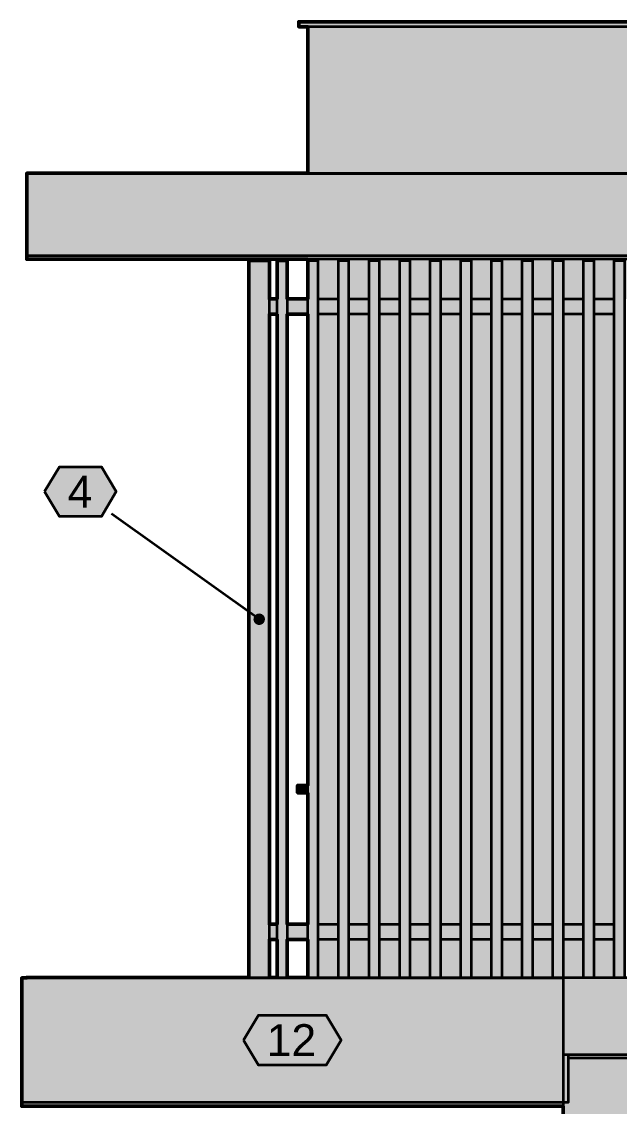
# Model space of a CAD drawing. Header units: metres. Extents: x -13 to 135, y -1 to 10.
# Drawn here: x -10.548 to -8.207, y 5.647 to 9.896 of the extents above; entities that cross this region are included whole.
import ezdxf

# ---------------------------------------------------------------- set-up
doc = ezdxf.new("R2010")
doc.units = ezdxf.units.M
doc.layers.add('A-ELEWACJE', color=7, linetype='Continuous', lineweight=35)
doc.layers.add('A-OPISY', color=2, linetype='Continuous', lineweight=25)
doc.styles.add('PL_ARIAL', font='arial.ttf')

msp = doc.modelspace()

# ---------------------------------------------------------------- hatches: boundary and pattern name
at = {"layer": 'A-ELEWACJE', "true_color": 0x75787b}
for points in [[(-9.4625, 9.896), (4.1975, 9.896), (4.1975, 9.876), (-9.4625, 9.876)], [(-9.4675, 6.875), (-9.4675, 6.904), (-9.4275, 6.904), (-9.4275, 6.875)]]:
    msp.add_hatch(color=7, dxfattribs=at).paths.add_polyline_path(points)
at = {"layer": 'A-ELEWACJE', "true_color": 0x606060}
for points in [[(-9.4275, 9.876), (-8.1275, 9.876), (-5.1275, 9.876), (-4.0275, 9.876), (-2.8275, 9.876), (0.8725, 9.876), (3.2725, 9.876), (4.1625, 9.876), (4.1625, 9.302), (-9.4275, 9.302)], [(-9.4275, 8.965), (4.1625, 8.965), (4.1625, 8.96), (4.1325, 8.96), (4.1325, 8.81), (4.0525, 8.81), (4.0525, 8.96), (4.0125, 8.96), (4.0125, 8.81), (3.9325, 8.81), (3.9325, 8.96), (3.8925, 8.96), (3.8925, 8.81), (3.8125, 8.81), (3.8125, 8.96), (3.7725, 8.96), (3.7725, 8.81), (3.6925, 8.81), (3.6925, 8.96), (3.6525, 8.96), (3.6525, 8.81), (3.5725, 8.81), (3.5725, 8.96), (3.5325, 8.96), (3.5325, 8.81), (3.4525, 8.81), (3.4525, 8.96), (3.4125, 8.96), (3.4125, 8.81), (3.3325, 8.81), (3.3325, 8.96), (3.2925, 8.96), (3.2925, 8.81), (3.2605, 8.81), (3.2605, 8.888), (3.2125, 8.888), (3.2125, 8.96), (3.1725, 8.96), (3.1725, 8.888), (3.0925, 8.888), (3.0925, 8.96), (3.0525, 8.96), (3.0525, 8.888), (2.9725, 8.888), (2.9725, 8.96), (2.9325, 8.96), (2.9325, 8.888), (2.8525, 8.888), (2.8525, 8.96), (2.8125, 8.96), (2.8125, 8.888), (2.7325, 8.888), (2.7325, 8.96), (2.6925, 8.96), (2.6925, 8.888), (2.6125, 8.888), (2.6125, 8.96), (2.5725, 8.96), (2.5725, 8.888), (2.4925, 8.888), (2.4925, 8.96), (2.4525, 8.96), (2.4525, 8.888), (2.3725, 8.888), (2.3725, 8.96), (2.3325, 8.96), (2.3325, 8.888), (2.2525, 8.888), (2.2525, 8.96), (2.2125, 8.96), (2.2125, 8.888), (2.1325, 8.888), (2.1325, 8.96), (2.0925, 8.96), (2.0925, 8.888), (2.0125, 8.888), (2.0125, 8.96), (1.9725, 8.96), (1.9725, 8.888), (1.8925, 8.888), (1.8925, 8.96), (1.8525, 8.96), (1.8525, 8.888), (1.7725, 8.888), (1.7725, 8.96), (1.7325, 8.96), (1.7325, 8.888), (1.6525, 8.888), (1.6525, 8.96), (1.6125, 8.96), (1.6125, 8.888), (1.5325, 8.888), (1.5325, 8.96), (1.4925, 8.96), (1.4925, 8.888), (1.4125, 8.888), (1.4125, 8.96), (1.3725, 8.96), (1.3725, 8.888), (1.2925, 8.888), (1.2925, 8.96), (1.2525, 8.96), (1.2525, 8.888), (1.1725, 8.888), (1.1725, 8.96), (1.1325, 8.96), (1.1325, 8.888), (1.0525, 8.888), (1.0525, 8.96), (1.0125, 8.96), (1.0125, 8.888), (0.9325, 8.888), (0.9325, 8.96), (0.8925, 8.96), (0.8925, 8.888), (0.8845, 8.888), (0.8845, 8.81), (0.8125, 8.81), (0.8125, 8.96), (0.7725, 8.96), (0.7725, 8.81), (0.6925, 8.81), (0.6925, 8.96), (0.6525, 8.96), (0.6525, 8.81), (0.5725, 8.81), (0.5725, 8.96), (0.5325, 8.96), (0.5325, 8.81), (0.4525, 8.81), (0.4525, 8.96), (0.4125, 8.96), (0.4125, 8.81), (0.3325, 8.81), (0.3325, 8.96), (0.2925, 8.96), (0.2925, 8.81), (0.2125, 8.81), (0.2125, 8.96), (0.1725, 8.96), (0.1725, 8.81), (0.0925, 8.81), (0.0925, 8.96), (0.0525, 8.96), (0.0525, 8.81), (-0.0275, 8.81), (-0.0275, 8.96), (-0.0675, 8.96), (-0.0675, 8.81), (-0.1475, 8.81), (-0.1475, 8.96), (-0.1875, 8.96), (-0.1875, 8.81), (-0.2675, 8.81), (-0.2675, 8.96), (-0.3075, 8.96), (-0.3075, 8.81), (-0.3875, 8.81), (-0.3875, 8.96), (-0.4275, 8.96), (-0.4275, 8.81), (-0.5075, 8.81), (-0.5075, 8.96), (-0.5475, 8.96), (-0.5475, 8.81), (-0.6275, 8.81), (-0.6275, 8.96), (-0.6675, 8.96), (-0.6675, 8.81), (-0.7475, 8.81), (-0.7475, 8.96), (-0.7875, 8.96), (-0.7875, 8.81), (-0.8675, 8.81), (-0.8675, 8.96), (-0.9075, 8.96), (-0.9075, 8.81), (-0.9875, 8.81), (-0.9875, 8.96), (-1.0275, 8.96), (-1.0275, 8.81), (-1.1075, 8.81), (-1.1075, 8.96), (-1.1475, 8.96), (-1.1475, 8.81), (-1.2275, 8.81), (-1.2275, 8.96), (-1.2675, 8.96), (-1.2675, 8.81), (-1.3475, 8.81), (-1.3475, 8.96), (-1.3875, 8.96), (-1.3875, 8.81), (-1.4675, 8.81), (-1.4675, 8.96), (-1.5075, 8.96), (-1.5075, 8.81), (-1.5875, 8.81), (-1.5875, 8.96), (-1.6275, 8.96), (-1.6275, 8.81), (-1.7075, 8.81), (-1.7075, 8.96), (-1.7475, 8.96), (-1.7475, 8.81), (-1.8275, 8.81), (-1.8275, 8.96), (-1.8675, 8.96), (-1.8675, 8.81), (-1.9475, 8.81), (-1.9475, 8.96), (-1.9875, 8.96), (-1.9875, 8.81), (-2.0675, 8.81), (-2.0675, 8.96), (-2.1075, 8.96), (-2.1075, 8.81), (-2.1875, 8.81), (-2.1875, 8.96), (-2.2275, 8.96), (-2.2275, 8.81), (-2.3075, 8.81), (-2.3075, 8.96), (-2.3475, 8.96), (-2.3475, 8.81), (-2.4275, 8.81), (-2.4275, 8.96), (-2.4675, 8.96), (-2.4675, 8.81), (-2.5475, 8.81), (-2.5475, 8.96), (-2.5875, 8.96), (-2.5875, 8.81), (-2.6675, 8.81), (-2.6675, 8.96), (-2.7075, 8.96), (-2.7075, 8.81), (-2.7875, 8.81), (-2.7875, 8.96), (-2.8275, 8.96), (-2.8275, 8.81), (-2.8395, 8.81), (-2.8395, 8.888), (-2.9075, 8.888), (-2.9075, 8.96), (-2.9475, 8.96), (-2.9475, 8.888), (-3.0275, 8.888), (-3.0275, 8.96), (-3.0675, 8.96), (-3.0675, 8.888), (-3.1475, 8.888), (-3.1475, 8.96), (-3.1875, 8.96), (-3.1875, 8.888), (-3.2675, 8.888), (-3.2675, 8.96), (-3.3075, 8.96), (-3.3075, 8.888), (-3.3875, 8.888), (-3.3875, 8.96), (-3.4275, 8.96), (-3.4275, 8.888), (-3.5075, 8.888), (-3.5075, 8.96), (-3.5475, 8.96), (-3.5475, 8.888), (-3.6275, 8.888), (-3.6275, 8.96), (-3.6675, 8.96), (-3.6675, 8.888), (-3.7475, 8.888), (-3.7475, 8.96), (-3.7875, 8.96), (-3.7875, 8.888), (-3.8675, 8.888), (-3.8675, 8.96), (-3.9075, 8.96), (-3.9075, 8.888), (-3.9875, 8.888), (-3.9875, 8.96), (-4.0275, 8.96), (-4.0275, 8.81), (-4.1075, 8.81), (-4.1075, 8.96), (-4.1475, 8.96), (-4.1475, 8.81), (-4.2275, 8.81), (-4.2275, 8.96), (-4.2675, 8.96), (-4.2675, 8.81), (-4.3475, 8.81), (-4.3475, 8.96), (-4.3875, 8.96), (-4.3875, 8.81), (-4.4675, 8.81), (-4.4675, 8.96), (-4.5075, 8.96), (-4.5075, 8.81), (-4.5875, 8.81), (-4.5875, 8.96), (-4.6275, 8.96), (-4.6275, 8.81), (-4.7075, 8.81), (-4.7075, 8.96), (-4.7475, 8.96), (-4.7475, 8.81), (-4.8275, 8.81), (-4.8275, 8.96), (-4.8675, 8.96), (-4.8675, 8.81), (-4.9475, 8.81), (-4.9475, 8.96), (-4.9875, 8.96), (-4.9875, 8.81), (-5.0675, 8.81), (-5.0675, 8.96), (-5.1075, 8.96), (-5.1075, 8.81), (-5.1395, 8.81), (-5.1395, 8.888), (-5.1875, 8.888), (-5.1875, 8.96), (-5.2275, 8.96), (-5.2275, 8.888), (-5.3075, 8.888), (-5.3075, 8.96), (-5.3475, 8.96), (-5.3475, 8.888), (-5.4275, 8.888), (-5.4275, 8.96), (-5.4675, 8.96), (-5.4675, 8.888), (-5.5475, 8.888), (-5.5475, 8.96), (-5.5875, 8.96), (-5.5875, 8.888), (-5.6675, 8.888), (-5.6675, 8.96), (-5.7075, 8.96), (-5.7075, 8.888), (-5.7875, 8.888), (-5.7875, 8.96), (-5.8275, 8.96), (-5.8275, 8.888), (-5.9075, 8.888), (-5.9075, 8.96), (-5.9475, 8.96), (-5.9475, 8.888), (-6.0275, 8.888), (-6.0275, 8.96), (-6.0675, 8.96), (-6.0675, 8.888), (-6.1475, 8.888), (-6.1475, 8.96), (-6.1875, 8.96), (-6.1875, 8.888), (-6.2675, 8.888), (-6.2675, 8.96), (-6.3075, 8.96), (-6.3075, 8.888), (-6.3875, 8.888), (-6.3875, 8.96), (-6.4275, 8.96), (-6.4275, 8.888), (-6.5075, 8.888), (-6.5075, 8.96), (-6.5475, 8.96), (-6.5475, 8.888), (-6.6275, 8.888), (-6.6275, 8.96), (-6.6675, 8.96), (-6.6675, 8.888), (-6.7475, 8.888), (-6.7475, 8.96), (-6.7875, 8.96), (-6.7875, 8.888), (-6.8675, 8.888), (-6.8675, 8.96), (-6.9075, 8.96), (-6.9075, 8.888), (-6.9875, 8.888), (-6.9875, 8.96), (-7.0275, 8.96), (-7.0275, 8.888), (-7.1075, 8.888), (-7.1075, 8.96), (-7.1475, 8.96), (-7.1475, 8.888), (-7.2275, 8.888), (-7.2275, 8.96), (-7.2675, 8.96), (-7.2675, 8.888), (-7.3475, 8.888), (-7.3475, 8.96), (-7.3875, 8.96), (-7.3875, 8.888), (-7.4675, 8.888), (-7.4675, 8.96), (-7.5075, 8.96), (-7.5075, 8.888), (-7.5875, 8.888), (-7.5875, 8.96), (-7.6275, 8.96), (-7.6275, 8.888), (-7.7075, 8.888), (-7.7075, 8.96), (-7.7475, 8.96), (-7.7475, 8.888), (-7.8275, 8.888), (-7.8275, 8.96), (-7.8675, 8.96), (-7.8675, 8.888), (-7.9475, 8.888), (-7.9475, 8.96), (-7.9875, 8.96), (-7.9875, 8.888), (-8.0675, 8.888), (-8.0675, 8.96), (-8.1075, 8.96), (-8.1075, 8.888), (-8.1155, 8.888), (-8.1155, 8.81), (-8.1875, 8.81), (-8.1875, 8.96), (-8.2275, 8.96), (-8.2275, 8.81), (-8.3075, 8.81), (-8.3075, 8.96), (-8.3475, 8.96), (-8.3475, 8.81), (-8.4275, 8.81), (-8.4275, 8.96), (-8.4675, 8.96), (-8.4675, 8.81), (-8.5475, 8.81), (-8.5475, 8.96), (-8.5875, 8.96), (-8.5875, 8.81), (-8.6675, 8.81), (-8.6675, 8.96), (-8.7075, 8.96), (-8.7075, 8.81), (-8.7875, 8.81), (-8.7875, 8.96), (-8.8275, 8.96), (-8.8275, 8.81), (-8.9075, 8.81), (-8.9075, 8.96), (-8.9475, 8.96), (-8.9475, 8.81), (-9.0275, 8.81), (-9.0275, 8.96), (-9.0675, 8.96), (-9.0675, 8.81), (-9.1475, 8.81), (-9.1475, 8.96), (-9.1875, 8.96), (-9.1875, 8.81), (-9.2675, 8.81), (-9.2675, 8.96), (-9.3075, 8.96), (-9.3075, 8.81), (-9.3875, 8.81), (-9.3875, 8.96), (-9.4275, 8.96)], [(-9.3875, 8.75), (-9.3075, 8.75), (-9.3075, 6.36), (-9.3875, 6.36)], [(-9.2675, 8.75), (-9.1875, 8.75), (-9.1875, 6.36), (-9.2675, 6.36)], [(-9.1475, 8.75), (-9.0675, 8.75), (-9.0675, 6.36), (-9.1475, 6.36)], [(-9.0275, 8.75), (-8.9475, 8.75), (-8.9475, 6.36), (-9.0275, 6.36)], [(-8.9075, 8.75), (-8.8275, 8.75), (-8.8275, 6.36), (-8.9075, 6.36)], [(-8.7875, 8.75), (-8.7075, 8.75), (-8.7075, 6.36), (-8.7875, 6.36)], [(-8.6675, 8.75), (-8.5875, 8.75), (-8.5875, 6.36), (-8.6675, 6.36)], [(-8.5475, 8.75), (-8.4675, 8.75), (-8.4675, 6.36), (-8.5475, 6.36)], [(-8.4275, 8.75), (-8.3475, 8.75), (-8.3475, 6.36), (-8.4275, 6.36)], [(-8.3075, 8.75), (-8.2275, 8.75), (-8.2275, 6.36), (-8.3075, 6.36)], [(-9.3875, 6.3), (-9.3075, 6.3), (-9.3075, 6.152), (-9.3875, 6.152)], [(-9.2675, 6.3), (-9.1875, 6.3), (-9.1875, 6.152), (-9.2675, 6.152)], [(-9.1475, 6.3), (-9.0675, 6.3), (-9.0675, 6.152), (-9.1475, 6.152)], [(-9.0275, 6.3), (-8.9475, 6.3), (-8.9475, 6.152), (-9.0275, 6.152)], [(-8.9075, 6.3), (-8.8275, 6.3), (-8.8275, 6.152), (-8.9075, 6.152)], [(-8.7875, 6.3), (-8.7075, 6.3), (-8.7075, 6.152), (-8.7875, 6.152)], [(-8.6675, 6.3), (-8.5875, 6.3), (-8.5875, 6.152), (-8.6675, 6.152)], [(-8.5475, 6.3), (-8.4675, 6.3), (-8.4675, 6.152), (-8.5475, 6.152)], [(-8.4275, 6.3), (-8.3475, 6.3), (-8.3475, 6.152), (-8.4275, 6.152)], [(-8.3075, 6.3), (-8.2275, 6.3), (-8.2275, 6.152), (-8.3075, 6.152)]]:
    msp.add_hatch(color=7, dxfattribs=at).paths.add_polyline_path(points)
at = {"layer": 'A-ELEWACJE', "true_color": 0x797d80}
for points in [[(4.4725, 9.302), (4.4725, 9.3), (-10.5275, 9.3), (-10.5275, 9.302)], [(4.4725, 6.152), (4.4725, 6.15), (-8.4275, 6.15), (-10.5275, 6.15), (-10.5275, 6.152)]]:
    msp.add_hatch(color=7, dxfattribs=at).paths.add_polyline_path(points)
at = {"layer": 'A-ELEWACJE', "true_color": 0xbab7af}
for points in [[(4.4725, 9.3), (4.4725, 8.98), (-10.5275, 8.98), (-10.5275, 9.3)], [(4.4725, 6.15), (4.4725, 5.85), (-8.4075, 5.85), (-8.4275, 5.85), (-8.4275, 6.15)]]:
    msp.add_hatch(color=7, dxfattribs=at).paths.add_polyline_path(points)
at = {"layer": 'A-ELEWACJE', "true_color": 0xf5f4f1}
for points in [[(4.4725, 8.965), (-10.5275, 8.965), (-10.5275, 8.98), (4.4725, 8.98)], [(-8.4275, 5.647), (-8.4275, 5.662), (-8.4075, 5.662), (-8.4075, 5.835), (4.1625, 5.835), (4.1625, 5.55), (-4.5275, 5.55), (-4.5275, 5.35), (-4.5275, 5.335), (-4.1775, 5.335), (-4.1775, 3.85), (-4.5275, 3.85), (-4.5275, 3.65), (-4.5275, 3.635), (4.1625, 3.635), (4.1625, 3.002), (-8.4275, 3.002)], [(4.4725, 5.835), (-8.4075, 5.835), (-8.4075, 5.85), (4.4725, 5.85)], [(-10.5475, 5.647), (-10.5475, 5.662), (-8.4275, 5.662), (-8.4275, 5.647)]]:
    msp.add_hatch(color=7, dxfattribs=at).paths.add_polyline_path(points)
at = {"layer": 'A-ELEWACJE', "true_color": 0xa37650}
for points in [[(-9.6575, 8.96), (-9.5775, 8.96), (-9.5775, 8.81), (-9.5775, 8.75), (-9.5775, 6.36), (-9.5775, 6.3), (-9.5775, 6.152), (-9.6575, 6.152)], [(-9.5075, 6.152), (-9.5475, 6.152), (-9.5475, 8.96), (-9.5075, 8.96)], [(-9.3875, 6.152), (-9.4275, 6.152), (-9.4275, 8.96), (-9.3875, 8.96)], [(-9.2675, 6.152), (-9.3075, 6.152), (-9.3075, 8.96), (-9.2675, 8.96)], [(-9.1475, 6.152), (-9.1875, 6.152), (-9.1875, 8.96), (-9.1475, 8.96)], [(-9.0275, 6.152), (-9.0675, 6.152), (-9.0675, 8.96), (-9.0275, 8.96)], [(-8.9075, 6.152), (-8.9475, 6.152), (-8.9475, 8.96), (-8.9075, 8.96)], [(-8.7875, 6.152), (-8.8275, 6.152), (-8.8275, 8.96), (-8.7875, 8.96)], [(-8.6675, 6.152), (-8.7075, 6.152), (-8.7075, 8.96), (-8.6675, 8.96)], [(-8.5475, 6.152), (-8.5875, 6.152), (-8.5875, 8.96), (-8.5475, 8.96)], [(-8.4275, 6.152), (-8.4675, 6.152), (-8.4675, 8.96), (-8.4275, 8.96)], [(-8.3075, 6.152), (-8.3475, 6.152), (-8.3475, 8.96), (-8.3075, 8.96)], [(-8.1875, 6.152), (-8.2275, 6.152), (-8.2275, 8.96), (-8.1875, 8.96)]]:
    msp.add_hatch(color=7, dxfattribs=at).paths.add_polyline_path(points)
at = {"layer": 'A-ELEWACJE', "true_color": 0x6b6e70}
for points in [[(-9.5475, 8.81), (-9.5475, 8.75), (-9.5775, 8.75), (-9.5775, 8.81)], [(-9.4275, 8.81), (-9.4275, 8.75), (-9.5075, 8.75), (-9.5075, 8.81)], [(-9.3075, 8.81), (-9.3075, 8.75), (-9.3875, 8.75), (-9.3875, 8.81)], [(-9.1875, 8.81), (-9.1875, 8.75), (-9.2675, 8.75), (-9.2675, 8.81)], [(-9.0675, 8.81), (-9.0675, 8.75), (-9.1475, 8.75), (-9.1475, 8.81)], [(-8.9475, 8.81), (-8.9475, 8.75), (-9.0275, 8.75), (-9.0275, 8.81)], [(-8.8275, 8.81), (-8.8275, 8.75), (-8.9075, 8.75), (-8.9075, 8.81)], [(-8.7075, 8.81), (-8.7075, 8.75), (-8.7875, 8.75), (-8.7875, 8.81)], [(-8.5875, 8.81), (-8.5875, 8.75), (-8.6675, 8.75), (-8.6675, 8.81)], [(-8.4675, 8.81), (-8.4675, 8.75), (-8.5475, 8.75), (-8.5475, 8.81)], [(-8.3475, 8.81), (-8.3475, 8.75), (-8.4275, 8.75), (-8.4275, 8.81)], [(-8.2275, 8.81), (-8.2275, 8.75), (-8.3075, 8.75), (-8.3075, 8.81)], [(-9.5475, 6.36), (-9.5475, 6.3), (-9.5775, 6.3), (-9.5775, 6.36)], [(-9.4275, 6.36), (-9.4275, 6.3), (-9.5075, 6.3), (-9.5075, 6.36)], [(-9.3075, 6.36), (-9.3075, 6.3), (-9.3875, 6.3), (-9.3875, 6.36)], [(-9.1875, 6.36), (-9.1875, 6.3), (-9.2675, 6.3), (-9.2675, 6.36)], [(-9.0675, 6.36), (-9.0675, 6.3), (-9.1475, 6.3), (-9.1475, 6.36)], [(-8.9475, 6.36), (-8.9475, 6.3), (-9.0275, 6.3), (-9.0275, 6.36)], [(-8.8275, 6.36), (-8.8275, 6.3), (-8.9075, 6.3), (-8.9075, 6.36)], [(-8.7075, 6.36), (-8.7075, 6.3), (-8.7875, 6.3), (-8.7875, 6.36)], [(-8.5875, 6.36), (-8.5875, 6.3), (-8.6675, 6.3), (-8.6675, 6.36)], [(-8.4675, 6.36), (-8.4675, 6.3), (-8.5475, 6.3), (-8.5475, 6.36)], [(-8.3475, 6.36), (-8.3475, 6.3), (-8.4275, 6.3), (-8.4275, 6.36)], [(-8.2275, 6.36), (-8.2275, 6.3), (-8.3075, 6.3), (-8.3075, 6.36)]]:
    msp.add_hatch(color=7, dxfattribs=at).paths.add_polyline_path(points)
at = {"layer": 'A-ELEWACJE', "true_color": 0x7e8183}
for points in [[(-8.4275, 5.662), (-10.5475, 5.662), (-10.5475, 6.15), (-8.4275, 6.15)], [(-8.4275, 5.85), (-8.4075, 5.85), (-8.4075, 5.662), (-8.4275, 5.662), (-8.4275, 5.674)]]:
    msp.add_hatch(color=7, dxfattribs=at).paths.add_polyline_path(points)
at = {"layer": 'A-OPISY', "true_color": 0xffffff}
for points in [[(-10.458, 8.055), (-10.3995, 8.1525), (-10.2355, 8.1525), (-10.177, 8.055), (-10.2355, 7.9575), (-10.3995, 7.9575)], [(-9.6785, 5.906), (-9.62, 6.0035), (-9.355, 6.0035), (-9.2965, 5.906), (-9.355, 5.8085), (-9.62, 5.8085)]]:
    msp.add_hatch(color=7, dxfattribs=at).paths.add_polyline_path(points)
at = {"layer": 'A-OPISY', "true_color": 0x000000}
msp.add_hatch(color=7, dxfattribs=at).paths.add_polyline_path([(-9.595, 7.555), (-9.5958, 7.5608), (-9.598, 7.5663), (-9.6016, 7.5709), (-9.6062, 7.5745), (-9.6117, 7.5767), (-9.6175, 7.5775), (-9.6233, 7.5767), (-9.6288, 7.5745), (-9.6334, 7.5709), (-9.637, 7.5663), (-9.6392, 7.5608), (-9.64, 7.555), (-9.6392, 7.5492), (-9.637, 7.5437), (-9.6334, 7.5391), (-9.6288, 7.5355), (-9.6233, 7.5333), (-9.6175, 7.5325), (-9.6117, 7.5333), (-9.6062, 7.5355), (-9.6016, 7.5391), (-9.598, 7.5437), (-9.5958, 7.5492)])

# ---------------------------------------------------------------- linework, layer by layer
at = {"layer": 'A-ELEWACJE', "lineweight": 50, "ltscale": 0.05}
for points in [[(-8.4275, 5.55), (-8.4275, 5.647), (-8.4475, 5.647), (-10.5275, 5.647), (-10.5475, 5.647), (-10.5475, 5.662), (-10.5475, 6.15), (-10.5275, 6.15), (-10.5275, 6.152), (-9.6575, 6.152), (-9.6575, 8.96), (-9.5775, 8.96), (-9.5775, 8.81), (-9.5475, 8.81), (-9.5475, 8.96), (-9.5075, 8.96), (-9.5075, 8.81), (-9.4275, 8.81), (-9.4275, 8.888), (-9.4275, 8.9), (-9.4275, 8.96), (-9.4275, 8.965), (-10.5275, 8.965), (-10.5275, 8.98), (-10.5275, 9.3), (-10.5275, 9.302), (-9.4275, 9.302), (-9.4275, 9.876), (-9.4625, 9.876), (-9.4625, 9.896), (-8.9175, 9.896), (-4.0325, 9.896)], [(-9.5475, 8.75), (-9.5775, 8.75), (-9.5775, 6.36), (-9.5475, 6.36), (-9.5475, 8.75)], [(-9.4275, 6.875), (-9.4675, 6.875), (-9.4675, 6.904), (-9.4275, 6.904), (-9.4275, 8.75), (-9.5075, 8.75), (-9.5075, 6.36), (-9.4275, 6.36), (-9.4275, 6.875)], [(-9.5475, 6.3), (-9.5775, 6.3), (-9.5775, 6.152), (-9.5475, 6.152), (-9.5475, 6.3)], [(-9.4275, 6.3), (-9.5075, 6.3), (-9.5075, 6.152), (-9.4275, 6.152), (-9.4275, 6.3)]]:
    msp.add_lwpolyline(points, dxfattribs=at)
at = {"layer": 'A-ELEWACJE', "lineweight": 35, "ltscale": 0.05}
for points in [[(-9.4625, 9.876), (-9.4625, 9.896), (4.1975, 9.896), (4.1975, 9.876), (-9.4625, 9.876)], [(-9.4275, 9.3024), (-9.4275, 9.8756)], [(-10.5275, 9.302), (4.4725, 9.302), (4.4725, 9.3), (-10.5275, 9.3), (-10.5275, 9.302)], [(-10.5275, 8.9804), (-10.5275, 9.2996)], [(4.4725, 8.98), (4.4725, 8.965), (-10.5275, 8.965), (-10.5275, 8.98), (4.4725, 8.98)], [(-9.6575, 6.1524), (-9.6575, 8.96), (-9.5775, 8.96), (-9.5775, 8.8104)], [(-9.5475, 6.1524), (-9.5475, 8.96), (-9.5075, 8.96), (-9.5075, 6.1524)], [(-9.4275, 6.1524), (-9.4275, 8.96), (-9.3875, 8.96), (-9.3875, 6.1524)], [(-9.3075, 6.1524), (-9.3075, 8.96), (-9.2675, 8.96), (-9.2675, 6.1524)], [(-9.1875, 6.1524), (-9.1875, 8.96), (-9.1475, 8.96), (-9.1475, 6.1524)], [(-9.0675, 6.1524), (-9.0675, 8.96), (-9.0275, 8.96), (-9.0275, 6.1524)], [(-8.9475, 6.1524), (-8.9475, 8.96), (-8.9075, 8.96), (-8.9075, 6.1524)], [(-8.8275, 6.1524), (-8.8275, 8.96), (-8.7875, 8.96), (-8.7875, 6.1524)], [(-8.7075, 6.1524), (-8.7075, 8.96), (-8.6675, 8.96), (-8.6675, 6.1524)], [(-8.5875, 6.1524), (-8.5875, 8.96), (-8.5475, 8.96), (-8.5475, 6.1524)], [(-8.4675, 6.1524), (-8.4675, 8.96), (-8.4275, 8.96), (-8.4275, 6.1524)], [(-8.3475, 6.1524), (-8.3475, 8.96), (-8.3075, 8.96), (-8.3075, 6.1524)], [(-8.2275, 6.1524), (-8.2275, 8.96), (-8.1875, 8.96), (-8.1875, 6.1524)], [(-9.5479, 8.75), (-9.5775, 8.75), (-9.5775, 8.81), (-9.5479, 8.81)], [(-9.5071, 8.81), (-9.4279, 8.81)], [(-9.3871, 8.81), (-9.3079, 8.81)], [(-9.2671, 8.81), (-9.1879, 8.81)], [(-9.1471, 8.81), (-9.0679, 8.81)], [(-9.0271, 8.81), (-8.9479, 8.81)], [(-8.9071, 8.81), (-8.8279, 8.81)], [(-8.7871, 8.81), (-8.7079, 8.81)], [(-8.6671, 8.81), (-8.5879, 8.81)], [(-8.5471, 8.81), (-8.4679, 8.81)], [(-8.4271, 8.81), (-8.3479, 8.81)], [(-8.3071, 8.81), (-8.2279, 8.81)], [(-9.5775, 8.7496), (-9.5775, 6.3604)], [(-9.4279, 8.75), (-9.5071, 8.75)], [(-9.3079, 8.75), (-9.3871, 8.75)], [(-9.1879, 8.75), (-9.2671, 8.75)], [(-9.0679, 8.75), (-9.1471, 8.75)], [(-8.9479, 8.75), (-9.0271, 8.75)], [(-8.8279, 8.75), (-8.9071, 8.75)], [(-8.7079, 8.75), (-8.7871, 8.75)], [(-8.5879, 8.75), (-8.6671, 8.75)], [(-8.4679, 8.75), (-8.5471, 8.75)], [(-8.3479, 8.75), (-8.4271, 8.75)], [(-8.2279, 8.75), (-8.3071, 8.75)], [(-9.4279, 6.875), (-9.4675, 6.875), (-9.4675, 6.904), (-9.4279, 6.904)], [(-9.5479, 6.3), (-9.5775, 6.3), (-9.5775, 6.36), (-9.5479, 6.36)], [(-9.5071, 6.36), (-9.4279, 6.36)], [(-9.3871, 6.36), (-9.3079, 6.36)], [(-9.2671, 6.36), (-9.1879, 6.36)], [(-9.1471, 6.36), (-9.0679, 6.36)], [(-9.0271, 6.36), (-8.9479, 6.36)], [(-8.9071, 6.36), (-8.8279, 6.36)], [(-8.7871, 6.36), (-8.7079, 6.36)], [(-8.6671, 6.36), (-8.5879, 6.36)], [(-8.5471, 6.36), (-8.4679, 6.36)], [(-8.4271, 6.36), (-8.3479, 6.36)], [(-8.3071, 6.36), (-8.2279, 6.36)], [(-9.5775, 6.2996), (-9.5775, 6.1524)], [(-9.4279, 6.3), (-9.5071, 6.3)], [(-9.3079, 6.3), (-9.3871, 6.3)], [(-9.1879, 6.3), (-9.2671, 6.3)], [(-9.0679, 6.3), (-9.1471, 6.3)], [(-8.9479, 6.3), (-9.0271, 6.3)], [(-8.8279, 6.3), (-8.9071, 6.3)], [(-8.7079, 6.3), (-8.7871, 6.3)], [(-8.5879, 6.3), (-8.6671, 6.3)], [(-8.4679, 6.3), (-8.5471, 6.3)], [(-8.3479, 6.3), (-8.4271, 6.3)], [(-8.2279, 6.3), (-8.3071, 6.3)], [(-8.4275, 5.662), (-10.5475, 5.662), (-10.5475, 6.15), (-8.4275, 6.15), (-8.4275, 5.662)], [(-10.5275, 6.152), (4.4725, 6.152), (4.4725, 6.15), (-8.4271, 6.15)], [(-8.4271, 5.85), (-8.4075, 5.85), (-8.4075, 5.662), (-8.4271, 5.662)], [(-8.4071, 5.85), (4.4725, 5.85), (4.4725, 5.835), (-8.4071, 5.835)], [(-8.4275, 5.6616), (-8.4275, 5.647), (-10.5475, 5.647), (-10.5475, 5.6616)]]:
    msp.add_lwpolyline(points, dxfattribs=at)
at = {"layer": 'A-OPISY', "lineweight": 35, "ltscale": 0.05}
for points in [[(-10.458, 8.055), (-10.3995, 8.1525), (-10.2355, 8.1525), (-10.177, 8.055), (-10.2355, 7.9575), (-10.3995, 7.9575)], [(-9.6785, 5.906), (-9.62, 6.0035), (-9.355, 6.0035), (-9.2965, 5.906), (-9.355, 5.8085), (-9.62, 5.8085)]]:
    msp.add_lwpolyline(points, close=True, dxfattribs=at)
msp.add_lwpolyline([(-9.6175, 7.555), (-10.1954, 7.9678)], dxfattribs=at)

# ---------------------------------------------------------------- texts
at = {"layer": 'A-OPISY', "style": 'PL_ARIAL'}
for s, p in [('4', (-10.368, 7.9925)), ('12', (-9.5885, 5.8435))]:
    msp.add_text(s, height=0.125, dxfattribs=at).set_placement(p)

doc.saveas('drawing.dxf')
